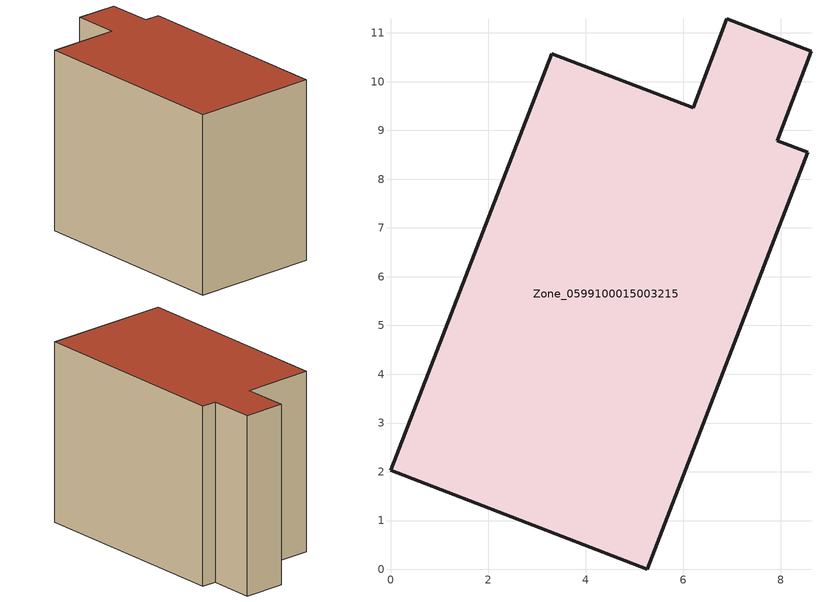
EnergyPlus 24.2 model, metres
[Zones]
Zone_0599100015003215
 floor ground (C_G): 8.56,8.55 5.26,0 0,2.03 3.3,10.57 6.2,9.46 6.89,11.29 8.62,10.62 7.93,8.79 z0.81
 wall outside (C_F): 7.93,8.79 8.62,10.62 6.89,11.29 6.2,9.46 3.3,10.57 0,2.03 5.26,0 8.56,8.55 7.93,8.79 z0.81:8.76
 roof outside (C_R): 5.26,0 8.56,8.55 7.93,8.79 8.62,10.62 6.89,11.29 6.2,9.46 3.3,10.57 0,2.03 z8.76
[BUILDING]
Pand.0599100015003215: North Axis=0; Terrain=City; Loads Convergence Tolerance Value=0.04; Temperature Convergence Tolerance Value=0.4; Solar Distribution=FullExterior; Maximum Number of Warmup Days=25; Minimum Number of Warmup Days=1
[Site:Location]
Rotterdam.The.Hague.AP_ZH_NLD Design_Conditions: Latitude=51.96; Longitude=4.45; Time Zone=1; Elevation=-4.5
[SITE:GROUNDTEMPERATURE:BUILDINGSURFACE]
18, 18, 18, 18, 18, 18, 18, 18, 18, 18, 18, 18
[MATERIAL] Thermal Absorptance=0.9; Solar Absorptance=0.7; Visible Absorptance=0.7
Name | Roughness | Thickness | Conductivity | Density | Specific Heat
G.TI.1965-1974 | MediumSmooth | 0.15 | 0.882353 | 540 | 1210
F.TI.1965-1974 | Rough | 0.3 | 0.697674 | 1920 | 840
R.TI.1965-1974 | MediumRough | 0.2 | 0.232558 | 1500 | 1000
[CONSTRUCTION]
C_G: G.TI.1965-1974
C_F: F.TI.1965-1974
C_R: R.TI.1965-1974
[ZONE]
Zone_0599100015003215: Type=1; Multiplier=1; Ceiling Height=Autocalculate; Volume=Autocalculate; Floor Area=autocalculate; Part of Total Floor Area=Yes
[ZONEINFILTRATION:DESIGNFLOWRATE]
Infil_Zone_0599100015003215: Zone or ZoneList or Space or SpaceList=Zone_0599100015003215; Schedule=AlwaysOn; Design Flow Rate Calculation Method=Flow/Area; Flow Rate per Floor Area=0.003; Constant Term Coefficient=1; Temperature Term Coefficient=0; Velocity Term Coefficient=0; Velocity Squared Term Coefficient=0
[HVACTEMPLATE:ZONE:IDEALLOADSAIRSYSTEM]
Zone_0599100015003215: Maximum Heating Supply Air Temperature=50; Minimum Cooling Supply Air Temperature=13; Maximum Heating Supply Air Humidity Ratio=0.0156; Minimum Cooling Supply Air Humidity Ratio=0.0077; Heating Limit=NoLimit; Cooling Limit=NoLimit; Dehumidification Control Type=ConstantSensibleHeatRatio; Cooling Sensible Heat Ratio=0.7; Dehumidification Setpoint=60; Humidification Control Type=None; Humidification Setpoint=30; Outdoor Air Method=None; Outdoor Air Flow Rate per Person=0.00944; Outdoor Air Flow Rate per Zone Floor Area=0; Outdoor Air Flow Rate per Zone=0; Demand Controlled Ventilation Type=None; Outdoor Air Economizer Type=NoEconomizer; Heat Recovery Type=None; Sensible Heat Recovery Effectiveness=0.7; Latent Heat Recovery Effectiveness=0.65
[ZONECONTROL:THERMOSTAT]
ThermostatControl_Zone_0599100015003215: Zone or ZoneList=Zone_0599100015003215; Control Type Schedule=DualSetpointControlType; Control 1=Thermostat_Zone_0599100015003215; Temperature Difference Between Cutout And Setpoint=0
[THERMOSTATSETPOINT:DUALSETPOINT]
Thermostat_Zone_0599100015003215: Heating Setpoint Temperature Schedule=HeatingSetpoint_Zone_0599100015003215; Cooling Setpoint Temperature Schedule=CoolingSetpoint_Zone_0599100015003215
[SCHEDULE:COMPACT]
HeatingSetpoint_Zone_0599100015003215: Through: 12/31, For: AllDays, Until: 24:00, 21
CoolingSetpoint_Zone_0599100015003215: Through: 12/31, For: AllDays, Until: 24:00, 24
DualSetpointControlType: Through: 12/31, For: AllDays, Until: 24:00, 4
AlwaysOn: Through: 12/31, For: AllDays, Until: 24:00, 1
